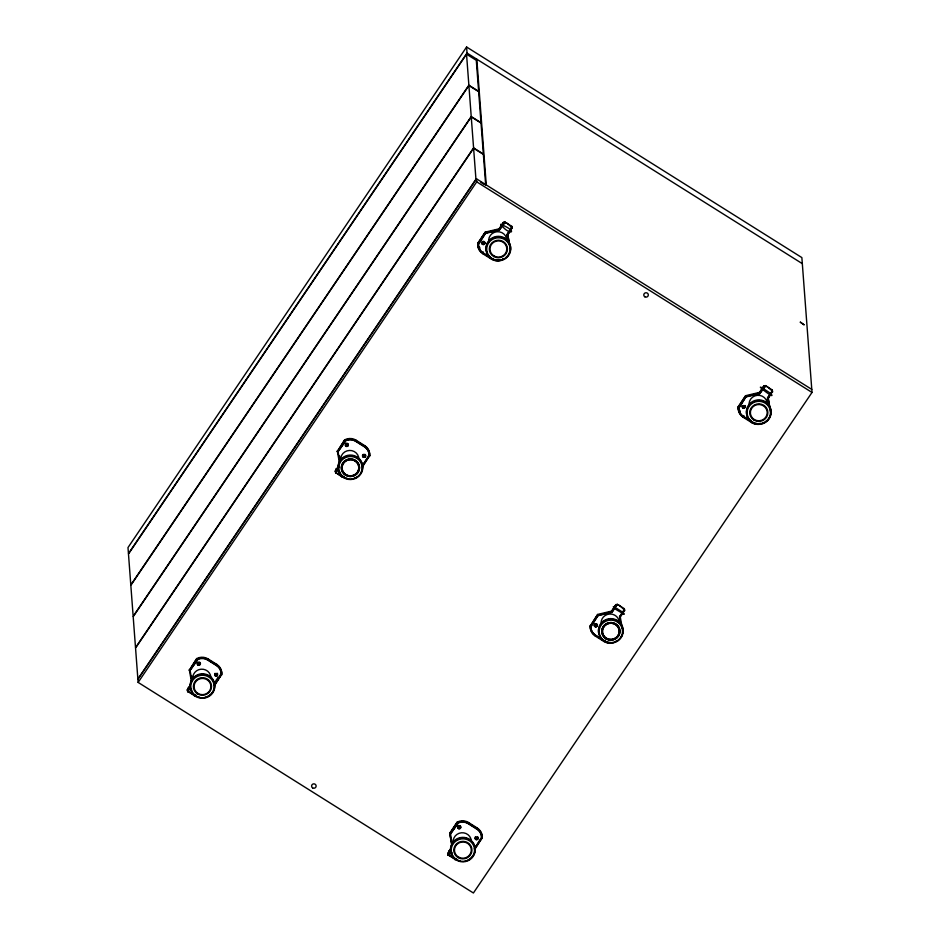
<?xml version="1.0" encoding="UTF-8"?>
<svg xmlns="http://www.w3.org/2000/svg" width="940" height="940" viewBox="0 0 940 940"><rect width="100%" height="100%" fill="white"/><g stroke="black" fill="none" stroke-linecap="round" stroke-linejoin="round"><path stroke-width="1.41" d="M221.147 674.709L213.909 685.401L221.159 673.616A10.399 10.034 -4.3 0 0 216.447 665.238L207.846 659.833A10.399 10.034 -4.3 0 0 204.356 658.423M362.676 465.476L369.115 454.878A10.399 10.034 -4.3 0 0 364.403 446.512L355.802 441.095A10.399 10.034 -4.3 0 0 345.908 440.308L338.001 451.67L345.932 440.649A10.399 10.034 -4.3 0 1 355.79 441.412L364.438 446.841A10.399 10.034 -4.3 0 1 369.138 455.219M511.63 226.564C512.077 228.773 507.341 222.228 505.168 222.498L499.481 229.713L485.651 233.014L478.413 244.8A10.399 10.034 -4.3 0 0 483.125 253.177L483.089 252.837A10.399 10.034 -4.3 0 1 478.378 244.471M481.562 838.28L474.324 848.973L481.574 837.188A10.399 10.034 -4.3 0 0 476.862 828.81L468.261 823.405A10.399 10.034 -4.3 0 0 464.771 821.983M590.872 626.005L598.11 615.324L590.872 627.109A10.399 10.034 -4.3 0 0 595.572 635.475L604.22 640.904A10.399 10.034 -4.3 0 0 607.663 642.302M738.84 407.279L738.805 408.031A10.399 10.034 -4.3 0 0 743.505 416.408L743.528 416.749A10.399 10.034 -4.3 0 1 738.817 408.371L746.066 396.586L759.896 393.284L765.583 386.07C767.757 385.799 772.492 392.344 772.045 390.135M466.593 47L127.993 547.562L128.451 553.637L467.039 53.063L466.593 47L801.867 257.595L812.007 392.438L473.407 893L138.133 682.405L137.898 679.373L476.498 178.812L811.784 389.407M466.534 54.191L128.475 553.966L130.801 584.986L468.872 85.211L466.534 54.191L476.298 60.325L478.636 91.344L468.872 85.211M468.896 85.54L130.825 585.314L133.163 616.334L471.222 116.56L468.896 85.54L478.66 91.674L480.986 122.694L471.222 116.56M471.245 116.889L133.186 616.675L135.513 647.684L473.584 147.909L471.245 116.889L481.022 123.034L483.348 154.042L473.584 147.909M473.607 148.25L135.548 648.024L137.875 679.033L475.946 179.258L473.607 148.25L483.372 154.383L485.71 185.392M138.133 682.405L476.721 181.843L476.498 178.812M196.777 658.552L189.363 670.279L196.777 658.552A11.033 10.646 -4.3 0 1 208.116 658.94L216.799 664.392A11.033 10.646 -4.3 0 1 221.734 674.239L214.32 685.953L214.261 685.272M344.733 439.826L337.319 451.541L344.733 439.826A11.033 10.646 -4.3 0 1 356.072 440.202L364.755 445.654A11.033 10.646 -4.3 0 1 369.69 455.501L362.276 467.215M477.896 246.033A11.033 10.646 -4.3 0 1 477.755 243.178L485.228 232.133L499.058 228.831L503.452 222.322L504.921 222.016L511.83 226.364L512.135 227.774L507.788 234.953L509.504 244.424M501.878 259.945A11.033 10.646 -4.3 0 1 491.42 259.146L482.749 253.694A11.033 10.646 -4.3 0 1 477.814 243.848L485.228 232.133M221.182 673.957A10.399 10.034 -4.3 0 0 216.47 665.579L207.834 660.15A10.399 10.034 -4.3 0 0 197.976 659.375L190.045 670.408L197.952 659.046A10.399 10.034 -4.3 0 1 199.726 658.458M485.651 233.014L478.425 243.707M198.446 664.098L199.151 663.041M346.402 445.36L347.107 444.315M482.972 243.46L483.689 242.403M188.282 691.323C188.329 688.62 187.777 694.425 187.354 689.631L190.291 685.295M338.952 467.027L336.027 471.363L335.886 473.126L335.31 470.893L338.976 465.476M483.454 251.991L482.737 253.048L491.761 258.606M187.401 690.301L190.338 685.965M335.369 471.575L339.035 466.146M485.275 232.803L499.105 229.501L503.452 222.322M188.094 690.43L190.291 687.175M336.25 472.597L336.05 471.692L338.988 467.368M485.674 233.355L499.504 230.053L503.875 223.215M187.929 691.852L188.258 690.994M335.886 473.126L336.226 472.256M503.899 223.555L505.168 222.498M194.404 695.917C195.015 693.932 193.805 697.421 196.084 695.753M344.04 477.027L342.583 477.32L342.689 476.322M342.36 477.179L343.652 476.463M507.083 234.483L511.478 227.985L507.083 234.483L508.575 242.943M216.036 665.414L216.752 664.357L216.846 665.062A11.033 10.646 -4.3 0 1 221.781 674.908M507.788 234.953L509.198 232.109M215.8 675.002L216.517 673.957M363.757 456.264L364.473 455.219M215.789 680.736L218.127 677.282M362.652 465.147L369.103 455.982M215.754 683.063L220.982 675.343M362.217 466.546L369.69 455.501M451.729 844.661L449.72 833.169L457.193 822.124A11.033 10.646 -4.3 0 1 468.531 822.5L477.214 827.952A11.033 10.646 -4.3 0 1 482.149 837.798L474.724 849.513L474.677 848.843M613.397 642.596A11.033 10.646 -4.3 0 1 603.88 641.444L595.196 635.992A11.033 10.646 -4.3 0 1 590.261 626.146L597.676 614.431L611.505 611.129L615.911 604.62L617.368 604.326L624.289 608.673L624.595 610.072L620.236 617.263L620.189 616.581L622.398 628.754M738.3 409.605A11.033 10.646 -4.3 0 1 738.17 406.738L745.643 395.705L759.473 392.403L763.868 385.894L765.325 385.588L772.245 389.936L772.551 391.346L768.203 398.525L769.919 407.995M449.778 833.839L457.193 822.124M590.261 626.146L597.676 614.431M762.281 423.517A11.033 10.646 -4.3 0 1 751.836 422.706L743.164 417.254A11.033 10.646 -4.3 0 1 738.217 407.42L745.643 395.705M481.597 837.516A10.399 10.034 -4.3 0 0 476.886 829.15L468.249 823.722A10.399 10.034 -4.3 0 0 458.391 822.947L450.46 833.98L458.368 822.606A10.399 10.034 -4.3 0 1 460.142 822.03M738.864 407.608L746.066 396.586M458.849 827.67L459.566 826.613M595.431 625.758L596.148 624.712M743.387 407.02L744.104 405.974M450.707 848.867L447.769 853.203C448.192 857.997 448.744 852.181 448.697 854.895M743.869 415.562L743.152 416.62L752.153 421.837M447.816 853.873L450.754 849.537M597.734 615.113L611.564 611.811L615.911 604.62M745.69 396.375L759.52 393.073L763.868 385.894M624.09 608.861C624.524 611.082 619.801 604.526 617.615 604.808L616.334 605.525L611.964 612.351L598.134 615.653M448.509 854.002L450.707 850.747M611.964 612.351L616.334 605.525M746.09 396.927L759.92 393.625L764.291 386.787M448.345 855.423L448.674 854.554M616.358 605.854L617.615 604.808M764.314 387.127L765.583 386.07M455.042 859.63L455.148 858.62L455.042 859.63L456.499 859.325M619.53 616.793L623.925 610.295L619.53 616.793L621.023 625.241M767.486 398.055L771.881 391.557L767.486 398.055L768.991 406.503M476.451 828.974L477.168 827.928L477.262 828.634A11.033 10.646 -4.3 0 1 482.197 838.48M620.929 615.5L624.595 610.072M768.203 398.525L769.613 395.681M476.216 838.574L476.933 837.516M476.169 846.635L482.149 837.798M599.497 614.995L610.553 612.351M503.511 222.992L505.191 222.839M763.926 386.563L765.607 386.411M615.959 605.301L617.65 605.137M187.354 689.631L187.659 691.041L194.58 695.389L196.037 695.083M456.452 858.655L454.995 858.948L448.075 854.613L448.122 855.283M344.792 440.496A11.033 10.646 -4.3 0 1 356.131 440.872L364.802 446.324A11.033 10.646 -4.3 0 1 369.737 456.17M216.846 665.062L208.163 659.61A11.033 10.646 -4.3 0 0 196.824 659.234M457.24 822.806A11.033 10.646 -4.3 0 1 468.578 823.182L477.262 828.634L477.168 827.928M614.901 607.264L613.315 606.688L614.607 608.673L624.195 614.302L623.314 612.621L615.982 607.945M337.413 468.943C333.7 466.886 338.153 472.514 339.704 471.986M467.039 53.063L802.325 263.658M480.822 182.325L484.488 184.628M476.721 181.843L812.007 392.438M511.666 226.904L512.183 228.444M772.069 390.464L772.598 392.015M770.448 393.308C744.081 375.46 778.908 403.096 770.659 393.437M482.796 242.591L483.877 243.272M743.199 406.162L744.292 406.844M490.48 257.478L483.089 252.837M743.54 416.432L750.884 421.049M624.113 609.202L624.642 610.753M346.214 444.503L347.295 445.184M363.569 455.406L364.661 456.088M595.243 624.889L596.336 625.57M601.706 639.012L595.549 635.146A10.399 10.034 -4.3 0 1 590.837 626.769M335.31 470.893L335.615 472.303L342.583 477.32M335.862 472.785L342.336 476.85M198.258 663.229L199.339 663.91M215.613 674.133L216.705 674.814M458.673 826.8L459.754 827.482M476.028 837.705L477.109 838.386M191.619 689.032C186.825 684.426 187.424 689.795 191.748 690.724M452.034 852.604C447.17 847.951 447.839 853.32 452.163 854.284M187.906 691.523L194.38 695.577M448.321 855.083L454.796 859.148M759.779 393.613L759.473 392.403L759.52 393.073M499.363 230.042L499.058 228.831L499.105 229.501M771.693 390.652L771.916 391.898M623.737 609.39L623.948 610.624M511.278 227.092L511.501 228.326M768.144 397.855L770.647 412.049M767.122 399.441L767.616 402.191M619.413 619.554L619.907 622.303M507.741 234.283L510.232 248.477M506.707 235.881L507.201 238.631M450.436 833.639L452.41 844.79M449.72 833.169L451.682 843.991M339.505 455.923L340.245 460.048M337.977 451.341L339.716 461.14M337.272 450.871L339.469 463.032M191.795 676.036L192.289 678.774M190.021 670.067L191.995 681.23M189.304 669.597L191.314 681.089M772.245 389.936L772.304 390.605M765.325 385.588L765.383 386.27M763.127 422.413L763.174 423.094M751.836 422.706L751.789 422.037A11.033 10.646 -4.3 0 0 753.539 422.93M743.211 417.289L743.105 416.585A11.033 10.646 -4.3 0 1 738.523 410.545M738.17 406.738L738.217 407.42M624.289 608.673L624.336 609.343M617.368 604.326L617.416 604.996M611.505 611.129L611.564 611.811M603.88 641.444L603.786 640.739A11.033 10.646 -4.3 0 0 604.678 641.256M595.243 636.027L595.149 635.323A11.033 10.646 -4.3 0 1 590.214 625.476M511.83 226.364L511.889 227.045M504.921 222.016L504.968 222.698M502.712 258.853L502.759 259.522M476.815 59.197L486.262 184.945M482.796 253.718L482.69 253.013A11.033 10.646 -4.3 0 1 478.108 246.973M477.755 243.178L477.814 243.848M468.625 823.205L468.578 822.535L468.578 823.182M364.708 445.619L364.802 446.324M356.072 440.202L356.178 440.907M335.615 472.303L335.662 472.985M208.116 658.94L208.222 659.645M194.58 695.389L194.627 696.058M187.659 691.041L187.706 691.711M191.196 690.712A12.338 11.903 -4.3 0 1 201.959 673.792A12.338 11.903 -4.3 0 1 213.968 689.784M213.415 691.018A12.338 11.903 -4.3 0 1 207.54 696.493M206.26 696.986A12.338 11.903 -4.3 0 1 204.92 697.339M199.433 697.269A12.338 11.903 -4.3 0 1 198.105 696.881M195.649 695.694A12.338 11.903 -4.3 0 1 191.842 691.887M216.87 673.428A1.293 1.257 -4.3 0 1 217.175 675.249A1.293 1.257 -4.3 0 1 215.272 675.39A1.293 1.257 -4.3 0 1 215.295 673.545M192.782 678.798A9.083 8.765 -4.3 0 1 200.984 669.209A9.083 8.765 -4.3 0 1 210.866 677.082M199.609 662.207A1.621 1.563 -4.3 0 1 199.221 665.085M198.375 665.085A1.621 1.563 -4.3 0 1 197.988 662.218M217.563 675.249A1.621 1.563 -4.3 0 1 214.755 675.273M214.755 673.698A1.621 1.563 -4.3 0 1 215.013 673.381M217.305 673.357A1.621 1.563 -4.3 0 1 217.563 673.686M746.666 414.281A12.338 11.903 -4.3 0 1 754.891 400.499A12.338 11.903 -4.3 0 1 769.954 406.785A12.338 11.903 -4.3 0 1 765.101 421.966M763.879 422.601A12.338 11.903 -4.3 0 1 762.587 423.094M761.247 423.447A12.338 11.903 -4.3 0 1 755.76 423.364M754.444 422.977A12.338 11.903 -4.3 0 1 753.175 422.448M751.977 421.79A12.338 11.903 -4.3 0 1 748.17 417.995M747.523 416.808A12.338 11.903 -4.3 0 1 747.03 415.574M760.354 423.458A11.033 10.646 -4.3 0 1 755.431 423.505M740.391 411.779A9.729 9.4 -4.3 0 1 739.78 410.204M744.715 405.657A1.293 1.257 -4.3 0 1 744.609 407.431A1.293 1.257 -4.3 0 1 742.776 407.337A1.293 1.257 -4.3 0 1 742.882 405.563M760.26 423.529A10.399 10.034 -4.3 0 1 755.619 423.564M754.714 423.341A10.399 10.034 -4.3 0 1 752.999 422.647M749.262 405.88A9.083 8.765 -4.3 0 1 757.311 395.317A9.083 8.765 -4.3 0 1 767.24 404.165M745.02 405.516A1.621 1.563 -4.3 0 1 744.868 407.631A1.621 1.563 -4.3 0 1 742.67 407.678A1.621 1.563 -4.3 0 1 742.447 405.575M599.062 634.3A12.338 11.903 -4.3 0 1 610.33 618.626A12.338 11.903 -4.3 0 1 622.75 633.349M622.339 634.618A12.338 11.903 -4.3 0 1 621.093 637.003M617.134 640.704A12.338 11.903 -4.3 0 1 614.631 641.832M607.804 642.102A12.338 11.903 -4.3 0 1 606.488 641.715M605.219 641.186A12.338 11.903 -4.3 0 1 599.567 635.546M615.218 641.82A11.033 10.646 -4.3 0 1 614.325 642.255M606.511 641.996A11.033 10.646 -4.3 0 1 605.583 641.668M610.448 642.514A10.399 10.034 -4.3 0 1 608.58 642.455M606.735 641.738A10.399 10.034 -4.3 0 1 605.854 641.421M605.019 641.045A10.399 10.034 -4.3 0 1 604.197 640.575M601.154 623.631A9.083 8.765 -4.3 0 1 609.86 614.008A9.083 8.765 -4.3 0 1 619.272 622.903M597.405 625.405A1.621 1.563 -4.3 0 1 596.794 626.451M596.43 626.663A1.621 1.563 -4.3 0 1 595.607 626.792M594.82 626.498A1.621 1.563 -4.3 0 1 594.28 624.665M594.48 624.301A1.621 1.563 -4.3 0 1 595.549 623.678M595.972 623.678A1.621 1.563 -4.3 0 1 597.394 624.994M451.611 854.284A12.338 11.903 -4.3 0 1 462.363 837.364A12.338 11.903 -4.3 0 1 474.383 853.356M473.831 854.577A12.338 11.903 -4.3 0 1 467.956 860.065M466.663 860.558A12.338 11.903 -4.3 0 1 465.335 860.911M459.848 860.84A12.338 11.903 -4.3 0 1 458.52 860.452M456.065 859.254A12.338 11.903 -4.3 0 1 452.257 855.459M477.285 836.988A1.293 1.257 -4.3 0 1 477.591 838.821A1.293 1.257 -4.3 0 1 475.687 838.962A1.293 1.257 -4.3 0 1 475.711 837.117M453.197 842.369A9.083 8.765 -4.3 0 1 461.399 832.781A9.083 8.765 -4.3 0 1 471.281 840.654M460.024 825.778A1.621 1.563 -4.3 0 1 459.637 828.657M458.791 828.657A1.621 1.563 -4.3 0 1 458.403 825.79M477.978 838.821A1.621 1.563 -4.3 0 1 475.17 838.832M475.17 837.27A1.621 1.563 -4.3 0 1 475.429 836.941M477.72 836.929A1.621 1.563 -4.3 0 1 477.978 837.258M338.647 470.74A12.338 11.903 -4.3 0 1 349.915 455.066A12.338 11.903 -4.3 0 1 362.335 469.777M361.923 471.058A12.338 11.903 -4.3 0 1 360.678 473.443M356.718 477.132A12.338 11.903 -4.3 0 1 354.215 478.26M347.389 478.531A12.338 11.903 -4.3 0 1 346.073 478.143M344.804 477.614A12.338 11.903 -4.3 0 1 339.152 471.974M340.738 460.071A9.083 8.765 -4.3 0 1 349.445 450.448A9.083 8.765 -4.3 0 1 358.869 459.331M348.317 445.231A1.621 1.563 -4.3 0 1 347.906 445.936M347.177 446.347A1.621 1.563 -4.3 0 1 345.356 445.63M345.344 444.068A1.621 1.563 -4.3 0 1 348.317 444.42M364.931 454.384A1.621 1.563 -4.3 0 1 365.355 456.746A1.621 1.563 -4.3 0 1 362.875 456.758A1.621 1.563 -4.3 0 1 363.31 454.396M487.12 253.248A12.338 11.903 -4.3 0 1 498.564 236.316A12.338 11.903 -4.3 0 1 509.327 253.542M508.634 254.705A12.338 11.903 -4.3 0 1 505.826 257.642M503.464 259.029A12.338 11.903 -4.3 0 1 502.172 259.522M500.832 259.875A12.338 11.903 -4.3 0 1 495.345 259.804M494.029 259.416A12.338 11.903 -4.3 0 1 492.76 258.888M491.561 258.218A12.338 11.903 -4.3 0 1 487.766 254.423M499.939 259.887A11.033 10.646 -4.3 0 1 495.016 259.933M493.124 259.358A11.033 10.646 -4.3 0 1 492.231 258.958M479.976 248.207A9.729 9.4 -4.3 0 1 479.365 246.633M499.845 259.957A10.399 10.034 -4.3 0 1 495.204 260.004M494.299 259.769A10.399 10.034 -4.3 0 1 492.584 259.076M488.847 242.309A9.083 8.765 -4.3 0 1 496.896 231.745A9.083 8.765 -4.3 0 1 506.825 240.593M482.69 241.498A1.621 1.563 -4.3 0 1 484.876 242.426A1.621 1.563 -4.3 0 1 483.712 244.447A1.621 1.563 -4.3 0 1 481.727 243.166M481.727 242.755A1.621 1.563 -4.3 0 1 482.032 242.003M500.867 224.39C509.621 236.692 519.667 231.969 500.867 224.39M800.328 322.162L804.017 324.77L800.328 322.162M198.117 693.532A8.437 8.143 -4.3 0 0 210.901 686.658A8.437 8.143 -4.3 0 0 198.399 679.432A8.437 8.143 -4.3 0 0 198.117 693.532M197.776 693.99A9.083 8.765 -4.3 0 0 211.547 686.576A9.083 8.765 -4.3 0 0 198.07 678.798A9.083 8.765 -4.3 0 0 197.776 693.99M196.084 696.599A12.338 11.903 -4.3 0 0 214.79 686.541A12.338 11.903 -4.3 0 0 196.495 675.977A12.338 11.903 -4.3 0 0 196.084 696.599M196.437 696.235A11.679 11.28 -4.3 0 0 214.144 686.693A11.679 11.28 -4.3 0 0 196.824 676.694A11.679 11.28 -4.3 0 0 196.437 696.235M215.471 675.86A1.293 1.257 -4.3 0 0 217.481 674.873A1.293 1.257 -4.3 0 0 215.601 673.698A1.293 1.257 -4.3 0 0 215.471 675.86M198.105 664.956A1.293 1.257 -4.3 0 0 200.114 663.969A1.293 1.257 -4.3 0 0 198.234 662.794A1.293 1.257 -4.3 0 0 198.105 664.956M198.082 664.627A1.293 1.257 -4.3 0 0 200.091 663.64A1.293 1.257 -4.3 0 0 198.211 662.453A1.293 1.257 -4.3 0 0 198.082 664.627M754.444 419.639A8.437 8.143 -4.3 0 0 767.228 412.754A8.437 8.143 -4.3 0 0 754.726 405.528A8.437 8.143 -4.3 0 0 754.444 419.639M754.115 420.168A9.083 8.765 -4.3 0 0 767.886 412.766A9.083 8.765 -4.3 0 0 754.409 404.987A9.083 8.765 -4.3 0 0 754.115 420.168M752.423 422.695A12.338 11.903 -4.3 0 0 771.117 412.637A12.338 11.903 -4.3 0 0 752.834 402.073A12.338 11.903 -4.3 0 0 752.423 422.695M752.764 422.33A11.679 11.28 -4.3 0 0 770.483 412.801A11.679 11.28 -4.3 0 0 753.163 402.79A11.679 11.28 -4.3 0 0 752.764 422.33M743.058 407.889A1.293 1.257 -4.3 0 0 745.068 406.903A1.293 1.257 -4.3 0 0 743.188 405.716A1.293 1.257 -4.3 0 0 743.058 407.889M606.488 638.366A8.437 8.143 -4.3 0 0 619.272 631.492A8.437 8.143 -4.3 0 0 606.758 624.184A8.437 8.143 -4.3 0 0 606.476 638.284A8.437 8.143 -4.3 0 0 619.272 631.398A8.437 8.143 -4.3 0 0 606.77 624.266A8.437 8.143 -4.3 0 0 606.488 638.366M606.147 638.824A9.083 8.765 -4.3 0 0 619.918 631.41A9.083 8.765 -4.3 0 0 606.453 623.631A9.083 8.765 -4.3 0 0 606.147 638.824M606.147 638.906A9.083 8.765 -4.3 0 0 619.93 631.492A9.083 8.765 -4.3 0 0 606.453 623.714A9.083 8.765 -4.3 0 0 606.147 638.906M604.455 641.433A12.338 11.903 -4.3 0 0 623.161 631.375A12.338 11.903 -4.3 0 0 604.878 620.811A12.338 11.903 -4.3 0 0 604.455 641.433M604.808 641.068A11.679 11.28 -4.3 0 0 622.527 631.527A11.679 11.28 -4.3 0 0 605.195 621.528A11.679 11.28 -4.3 0 0 604.808 641.068M595.102 626.616A1.293 1.257 -4.3 0 0 597.111 625.629A1.293 1.257 -4.3 0 0 595.231 624.454A1.293 1.257 -4.3 0 0 595.102 626.616M595.079 626.287A1.293 1.257 -4.3 0 0 597.088 625.3A1.293 1.257 -4.3 0 0 595.208 624.113A1.293 1.257 -4.3 0 0 595.079 626.287M458.532 857.104A8.437 8.143 -4.3 0 0 471.316 850.218A8.437 8.143 -4.3 0 0 458.814 842.992A8.437 8.143 -4.3 0 0 458.532 857.104M458.191 857.644A9.083 8.765 -4.3 0 0 471.962 850.23A9.083 8.765 -4.3 0 0 458.497 842.452A9.083 8.765 -4.3 0 0 458.191 857.644M456.499 860.17A12.338 11.903 -4.3 0 0 475.205 850.101A12.338 11.903 -4.3 0 0 456.911 839.538A12.338 11.903 -4.3 0 0 456.499 860.17M456.852 859.795A11.679 11.28 -4.3 0 0 474.559 850.265A11.679 11.28 -4.3 0 0 457.24 840.254A11.679 11.28 -4.3 0 0 456.852 859.795M475.887 839.432A1.293 1.257 -4.3 0 0 477.896 838.445A1.293 1.257 -4.3 0 0 476.016 837.27A1.293 1.257 -4.3 0 0 475.887 839.432M458.52 828.528A1.293 1.257 -4.3 0 0 460.53 827.541A1.293 1.257 -4.3 0 0 458.649 826.366A1.293 1.257 -4.3 0 0 458.52 828.528M458.497 828.187A1.293 1.257 -4.3 0 0 460.506 827.2A1.293 1.257 -4.3 0 0 458.626 826.025A1.293 1.257 -4.3 0 0 458.497 828.187M346.073 474.806A8.437 8.143 -4.3 0 0 358.857 467.92A8.437 8.143 -4.3 0 0 346.355 460.694A8.437 8.143 -4.3 0 0 346.073 474.806M346.061 474.712A8.437 8.143 -4.3 0 0 358.857 467.838A8.437 8.143 -4.3 0 0 346.343 460.612A8.437 8.143 -4.3 0 0 346.061 474.712M345.732 475.252A9.083 8.765 -4.3 0 0 359.503 467.85A9.083 8.765 -4.3 0 0 346.038 460.06A9.083 8.765 -4.3 0 0 345.732 475.252A9.083 8.765 -4.3 0 0 359.515 467.932A9.083 8.765 -4.3 0 0 346.038 460.142A9.083 8.765 -4.3 0 0 345.732 475.335M344.052 477.861A12.338 11.903 -4.3 0 0 362.746 467.803A12.338 11.903 -4.3 0 0 344.463 457.24A12.338 11.903 -4.3 0 0 344.052 477.861M344.393 477.497A11.679 11.28 -4.3 0 0 362.112 467.967A11.679 11.28 -4.3 0 0 344.78 457.956A11.679 11.28 -4.3 0 0 344.393 477.497M363.428 457.134A1.293 1.257 -4.3 0 0 365.437 456.147A1.293 1.257 -4.3 0 0 363.557 454.96A1.293 1.257 -4.3 0 0 363.428 457.134M363.404 456.793A1.293 1.257 -4.3 0 0 365.413 455.806A1.293 1.257 -4.3 0 0 363.533 454.631A1.293 1.257 -4.3 0 0 363.404 456.793M346.073 446.23A1.293 1.257 -4.3 0 0 348.07 445.243A1.293 1.257 -4.3 0 0 346.202 444.056A1.293 1.257 -4.3 0 0 346.073 446.23M346.049 445.889A1.293 1.257 -4.3 0 0 348.047 444.902A1.293 1.257 -4.3 0 0 346.167 443.727A1.293 1.257 -4.3 0 0 346.049 445.889M494.029 255.986A8.437 8.143 -4.3 0 0 506.813 249.1A8.437 8.143 -4.3 0 0 494.311 241.874A8.437 8.143 -4.3 0 0 494.029 255.986M493.688 256.526A9.083 8.765 -4.3 0 0 507.459 249.112A9.083 8.765 -4.3 0 0 493.994 241.333A9.083 8.765 -4.3 0 0 493.688 256.526M492.008 259.135A12.338 11.903 -4.3 0 0 510.702 249.065A12.338 11.903 -4.3 0 0 492.419 238.501A12.338 11.903 -4.3 0 0 492.008 259.135M492.349 258.759A11.679 11.28 -4.3 0 0 510.068 249.229A11.679 11.28 -4.3 0 0 492.748 239.218A11.679 11.28 -4.3 0 0 492.349 258.759M482.643 244.318A1.293 1.257 -4.3 0 0 484.652 243.331A1.293 1.257 -4.3 0 0 482.772 242.144A1.293 1.257 -4.3 0 0 482.643 244.318M482.62 243.977A1.293 1.257 -4.3 0 0 484.629 242.99A1.293 1.257 -4.3 0 0 482.749 241.815A1.293 1.257 -4.3 0 0 482.62 243.977M644.805 296.782A2.268 2.197 -4.3 0 0 648.318 295.054A2.268 2.197 -4.3 0 0 645.028 292.986A2.268 2.197 -4.3 0 0 644.805 296.782M312.609 787.873A2.268 2.197 -4.3 0 0 316.122 786.145A2.268 2.197 -4.3 0 0 312.832 784.089A2.268 2.197 -4.3 0 0 312.609 787.873"/></g></svg>
